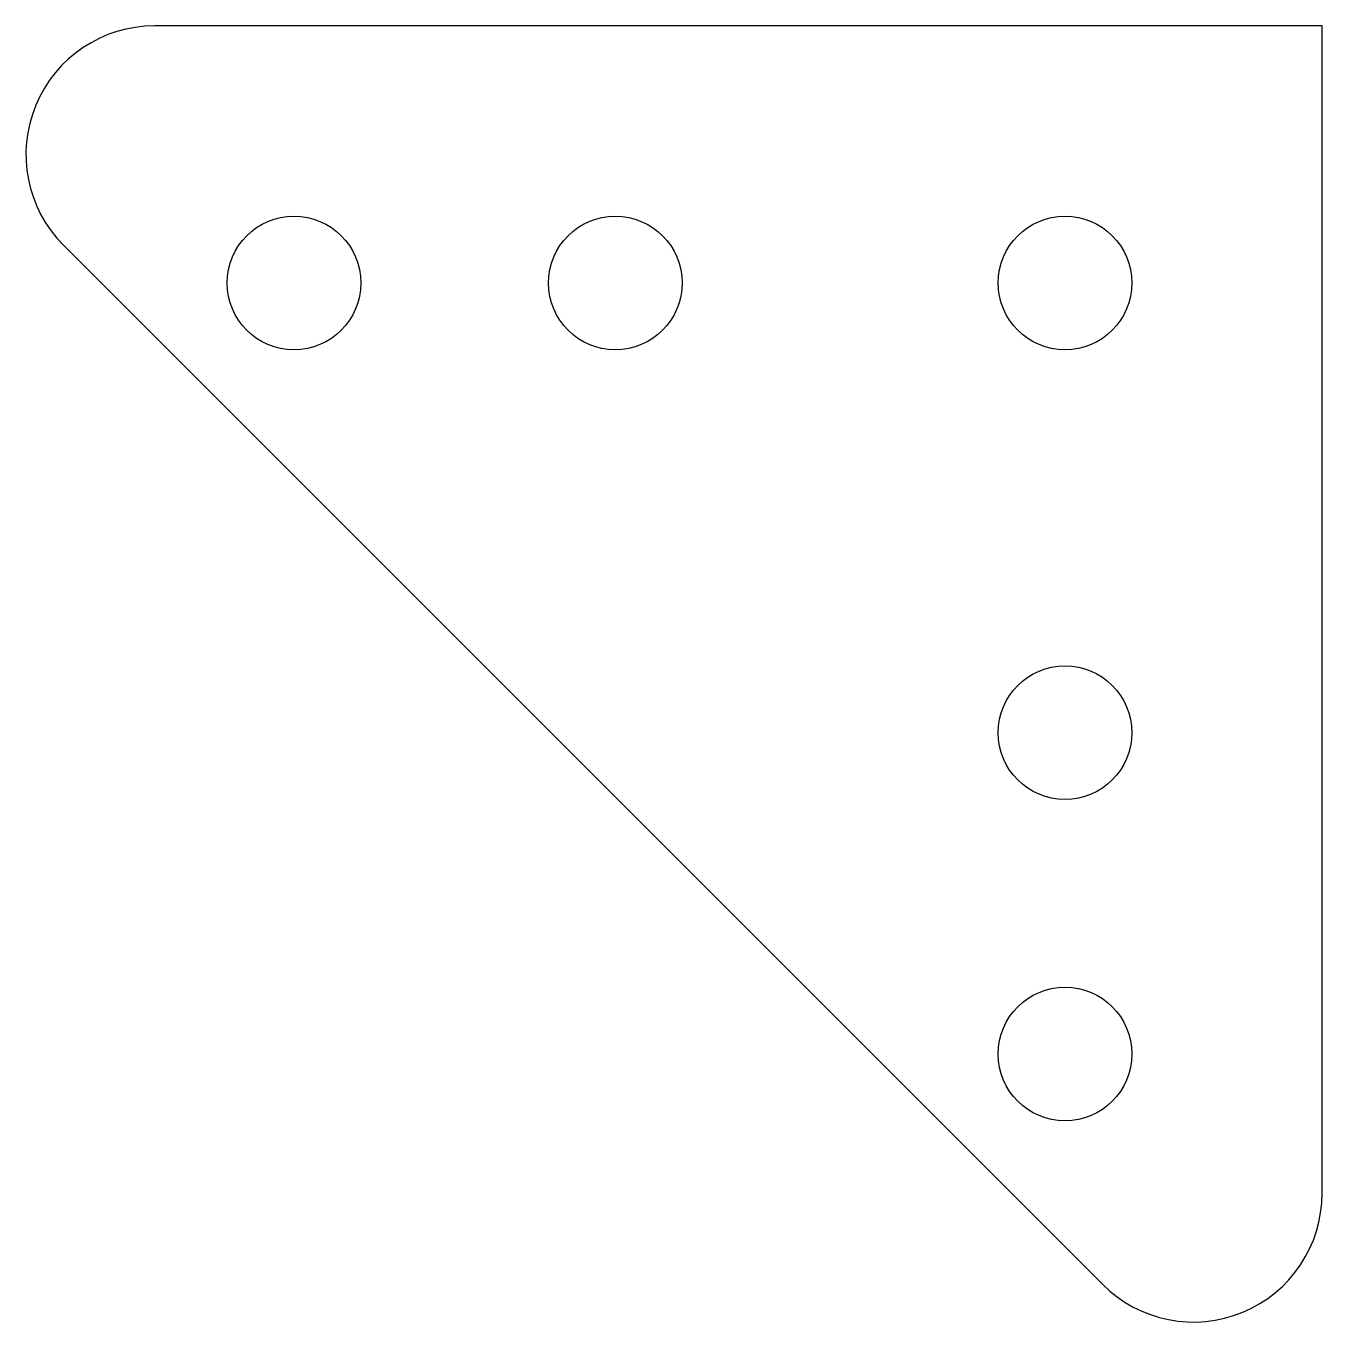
# Model space of a CAD drawing. Header units: inches. Extents: x -2.52 to 0, y -2.52 to 0.
import ezdxf

# ---------------------------------------------------------------- set-up
doc = ezdxf.new("R2010")
doc.units = ezdxf.units.IN
doc.header["$MEASUREMENT"] = 0

msp = doc.modelspace()

# ---------------------------------------------------------------- linework, layer by layer
msp.add_lwpolyline([(-2.2714, 0, 0.668179), (-2.4482, -0.4268), (-0.4268, -2.4482, 0.668179), (0, -2.2714), (0, 0)], format="xyb", close=True)
for centre in [(-2, -0.5), (-1.375, -0.5), (-0.5, -0.5), (-0.5, -1.375), (-0.5, -2)]:
    msp.add_circle(centre, 0.13)

doc.saveas('drawing.dxf')
